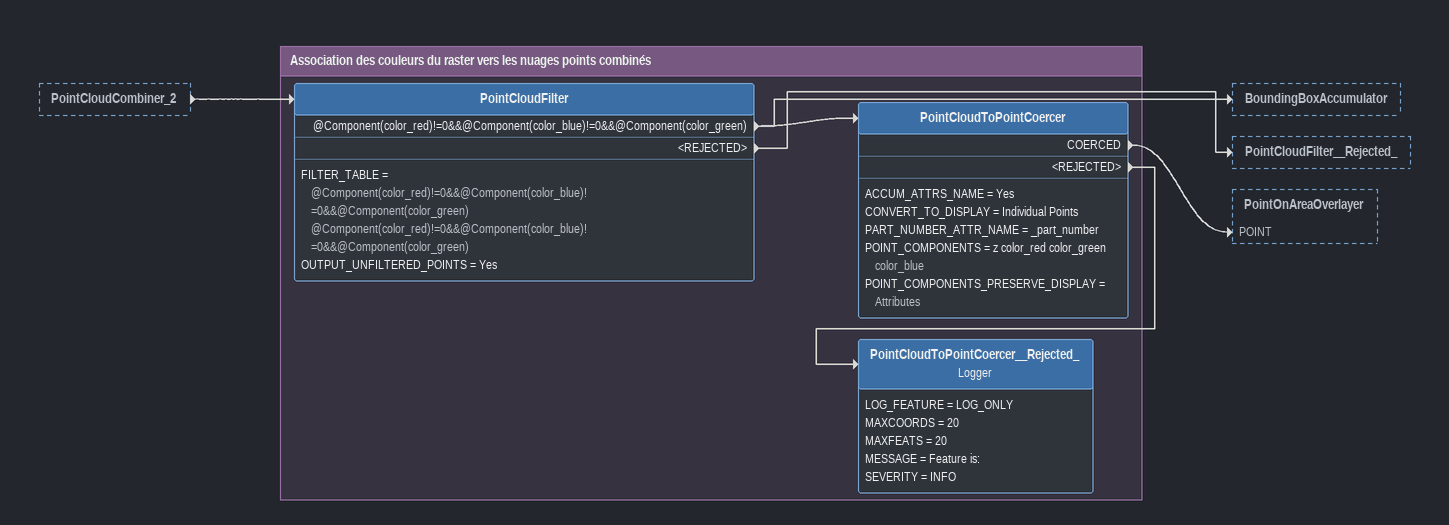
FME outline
PointCloudCombiner_2 [outside]
    -> PointCloudFilter

Bookmark: Association des couleurs du raster vers les nuages points combinés
PointCloudFilter
    FILTER_TABLE = @Component(color_red)!=0&&@Component(color_blue)!=0&&@Component(color_green) @Component(color_red)!=0&&@Component(color_blue)!=0&&@Component(color_green)
    OUTPUT_UNFILTERED_POINTS = Yes
    @Component(color_red)!=0&&@Component(color_blue)!=0&&@Component(color_green) -> PointCloudToPointCoercer
    @Component(color_red)!=0&&@Component(color_blue)!=0&&@Component(color_green) -> BoundingBoxAccumulator
    <REJECTED> -> PointCloudFilter__Rejected_
PointCloudToPointCoercer
    ACCUM_ATTRS_NAME = Yes
    CONVERT_TO_DISPLAY = Individual Points
    PART_NUMBER_ATTR_NAME = _part_number
    POINT_COMPONENTS = z color_red color_green color_blue
    POINT_COMPONENTS_PRESERVE_DISPLAY = Attributes
    COERCED -> PointOnAreaOverlayer [POINT]
    <REJECTED> -> PointCloudToPointCoercer__Rejected_
PointCloudToPointCoercer__Rejected_: Logger
    LOG_FEATURE = LOG_ONLY
    MAXCOORDS = 20
    MAXFEATS = 20
    MESSAGE = Feature is:
    SEVERITY = INFO
